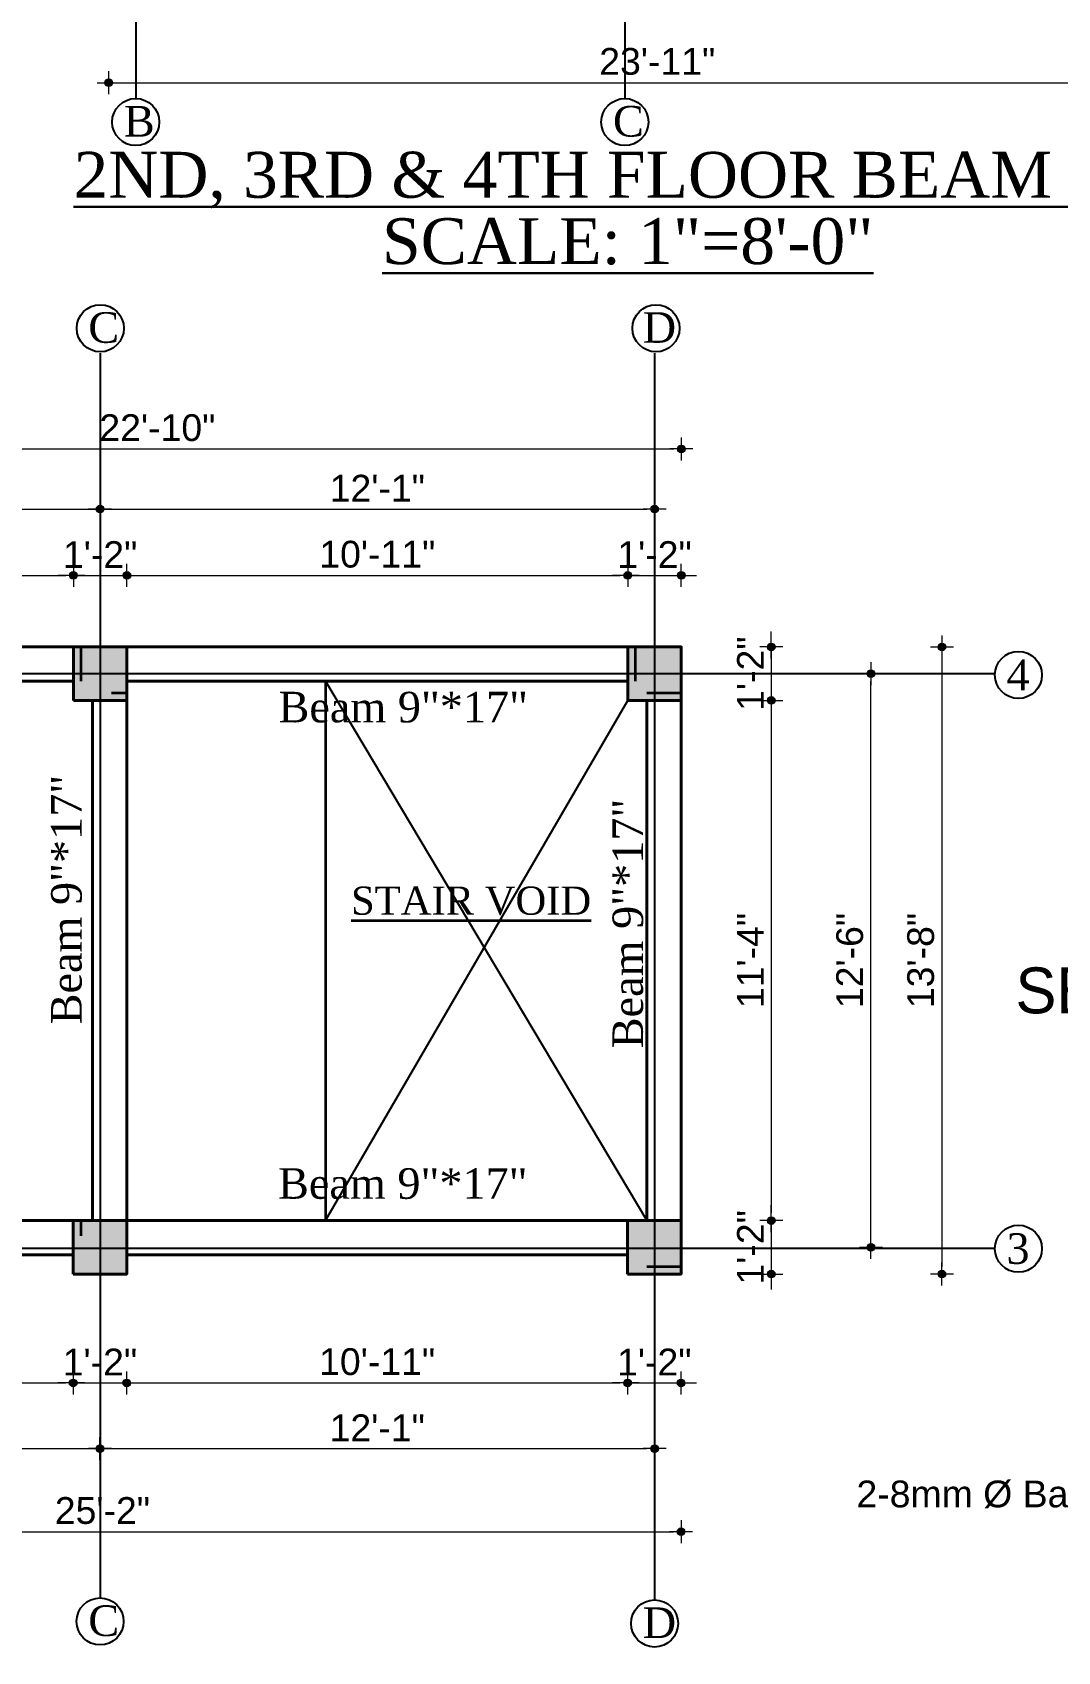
# Model space of a CAD drawing. Header units: inches. Extents: x -12073856 to 12321241, y -1226296 to 1319224.
# Drawn here: x 121746.8 to 122014.8, y 45013.8 to 45437.2 of the extents above; entities that cross this region are included whole.
import ezdxf
from ezdxf.enums import TextEntityAlignment as Align

# ---------------------------------------------------------------- set-up
doc = ezdxf.new("R2010")
doc.units = ezdxf.units.IN
doc.header["$MEASUREMENT"] = 0
doc.header["$PDMODE"] = 35
doc.linetypes.add('CONTINU', pattern=[0])
for name, color, linetype, lineweight in [('1', 7, 'Continuous', 13), ('Break Line', 125, 'CONTINU', 15), ('Column', 181, 'Continuous', 40), ('dimensions', 7, 'Continuous', 15), ('Hatch', 9, 'Continuous', 9), ('OUTLINE', 1, 'Continuous', 25), ('Rebars', 1, 'Continuous', 13), ('TEXT', 255, 'Continuous', 35), ('texts', 152, 'Continuous', 35), ('Toilet', 7, 'Continuous', 25), ('WALL', 1, 'Continuous', 30), ('WALL SEC', 2, 'Continuous', 35), ('Walls', 11, 'Continuous', 35)]:
    doc.layers.add(name, color=color, linetype=linetype, lineweight=lineweight)
doc.styles.add('Arial', font='arial.ttf', dxfattribs={"width": 0.8, "height": 12})
doc.styles.add('Capt 1', font='arial.ttf', dxfattribs={"height": 12})
doc.styles.add('Labels', font='arial.ttf', dxfattribs={"height": 8})
doc.styles.add('ordinary', font='times.ttf')
doc.styles.add('ramon', font='arial.ttf')
doc.styles.add('Text', font='GOTHIC.TTF', dxfattribs={"height": 6})
doc.dimstyles.new('1-1n', dxfattribs={"dimtxt": 7, "dimasz": 1.75, "dimexe": 0, "dimexo": 0, "dimgap": 3, "dimtad": 1, "dimdec": 0, "dimlfac": 0.125, "dimzin": 11, "dimdsep": 46, "dimlunit": 4, "dimtxsty": 'Arial', "dimblk": 'MY DOT', "dimcen": 5, "dimse1": 1, "dimse2": 1, "dimclrd": 256, "dimclre": 256, "dimclrt": 3, "dimadec": 0, "dimazin": 0, "dimtfac": 0.75, "dimtdec": 0, "dimtix": 1, "dimtmove": 0, "dimatfit": 3, "dimldrblk": 'Arrow2', "dimfxl": 0, "dimfrac": 1, "dimtolj": 1, "dimtzin": 0, "dimlwd": -1, "dimlwe": 9, "dimarcsym": 0})
doc.dimstyles.new('S8', dxfattribs={"dimtxt": 7, "dimasz": 2, "dimexe": 6, "dimexo": 18, "dimgap": 1.9375, "dimtad": 1, "dimdec": 1, "dimzin": 3, "dimdsep": 46, "dimlunit": 4, "dimtxsty": 'ramon', "dimblk": 'dot 2', "dimcen": 0.09375, "dimse1": 1, "dimse2": 1, "dimclrd": 1, "dimclre": 1, "dimclrt": 256, "dimadec": 0, "dimazin": 0, "dimtfac": 0.75, "dimtdec": 1, "dimtix": 1, "dimtmove": 1, "dimatfit": 3, "dimldrblk": 'DOT', "dimfxl": 1, "dimtolj": 1, "dimtzin": 0, "dimlwd": 9, "dimlwe": 9, "dimarcsym": 0})

# ---------------------------------------------------------------- blocks, each defined once
blk = doc.blocks.new('JGKJFKFNF')
at = {"layer": 'TEXT', "style": 'Text'}
blk.add_text(' SECTION OF SF1AT Y-Y', height=12, dxfattribs=at).set_placement((137019.28, -31724.9))
blk = doc.blocks.new('MY DOT')
at = {"layer": 'dimensions'}
blk.add_hatch(color=256, dxfattribs=at).paths.add_polyline_path([(-1.32, 0, 1), (1.32, 0, 1)])
for p, q in [((0, 0), (0, 4)), ((-4, 0), (4, 0)), ((0, 0), (0, -4))]:
    blk.add_line(p, q, dxfattribs=at)
blk.add_circle((0, 0), 1.32, dxfattribs=at)
blk = doc.blocks.new('*D777')
at = {"layer": 'Defpoints', "color": 0, "ltscale": 48, "transparency": 16777216}
for p in [(-201411.07, 8162.93), (-201389.5, 8162.93), (-201389.5, 8146.96)]:
    blk.add_point(p, dxfattribs=at)
at = {"layer": 'dimensions', "ltscale": 48, "transparency": 16777216}
blk.add_line((-201409.32, 8146.96), (-201391.25, 8146.96), dxfattribs=at)
at = {"layer": 'dimensions', "ltscale": 48, "transparency": 16777216, "xscale": 1.75, "yscale": 1.75, "zscale": 1.75, "rotation": 180}
blk.add_blockref('MY DOT', (-201411.07, 8146.96), dxfattribs=at)
at = {"layer": 'dimensions', "ltscale": 48, "transparency": 16777216, "xscale": 1.75, "yscale": 1.75, "zscale": 1.75}
blk.add_blockref('MY DOT', (-201389.5, 8146.96), dxfattribs=at)
at = {"layer": 'dimensions', "color": 3, "ltscale": 48, "transparency": 16777216, "insert": (-201400.28, 8153.53), "char_height": 7, "attachment_point": 5, "style": 'Arial'}
blk.add_mtext('\\A1;3"', dxfattribs=at)
blk = doc.blocks.new('Arrow2')
for p, q in [((-4.1, 0.75), (-3.08, 0)), ((0, 0), (-4.1, 0.75)), ((-3.08, 0), (-4.1, -0.75)), ((-4.1, -0.75), (0, 0))]:
    blk.add_line(p, q)
blk.add_solid([(-4.1, 0.75), (0, 0), (-3.08, 0), (-4.1, -0.75)])
blk = doc.blocks.new('*D778')
at = {"layer": 'Defpoints', "color": 0, "ltscale": 48, "transparency": 16777216}
for p in [(-201400.45, 8176.08), (-201419.87, 8162.93), (-201411.07, 8162.93)]:
    blk.add_point(p, dxfattribs=at)
at = {"layer": 'dimensions', "ltscale": 48, "transparency": 16777216}
for p, q in [((-201419.87, 8177.83), (-201419.87, 8179.58)), ((-201419.87, 8176.08), (-201419.87, 8162.93)), ((-201419.87, 8161.18), (-201419.87, 8159.43))]:
    blk.add_line(p, q, dxfattribs=at)
at = {"layer": 'dimensions', "ltscale": 48, "transparency": 16777216, "xscale": 1.75, "yscale": 1.75, "zscale": 1.75}
for p, rotation in [((-201419.87, 8176.08), 270), ((-201419.87, 8162.93), 90)]:
    blk.add_blockref('MY DOT', p, dxfattribs=dict(at, rotation=rotation))
at = {"layer": 'dimensions', "color": 3, "ltscale": 48, "transparency": 16777216, "insert": (-201426.44, 8169.51), "char_height": 7, "attachment_point": 5, "rotation": 90, "style": 'Arial'}
blk.add_mtext('\\A1;1.5"', dxfattribs=at)
blk = doc.blocks.new('*D779')
at = {"layer": 'Defpoints', "color": 0, "ltscale": 48, "transparency": 16777216}
for p in [(-201419.87, 8191.88), (-201401.04, 8191.88), (-201414.64, 8176.08)]:
    blk.add_point(p, dxfattribs=at)
at = {"layer": 'dimensions', "ltscale": 48, "transparency": 16777216}
blk.add_line((-201419.87, 8177.83), (-201419.87, 8190.13), dxfattribs=at)
at = {"layer": 'dimensions', "ltscale": 48, "transparency": 16777216, "xscale": 1.75, "yscale": 1.75, "zscale": 1.75}
for p, rotation in [((-201419.87, 8191.88), 90), ((-201419.87, 8176.08), 270)]:
    blk.add_blockref('MY DOT', p, dxfattribs=dict(at, rotation=rotation))
at = {"layer": 'dimensions', "color": 3, "ltscale": 48, "transparency": 16777216, "insert": (-201426.38, 8183.98), "char_height": 7, "attachment_point": 5, "rotation": 90, "style": 'Arial'}
blk.add_mtext('\\A1;2"', dxfattribs=at)
blk = doc.blocks.new('dot1')
at = {"layer": 'Hatch'}
h = blk.add_hatch(color=256, dxfattribs=at)
edge = h.paths.add_edge_path()
edge.add_arc((0, 0), 1, 0, 360)
for p, q in [((3, 0), (-3, 0)), ((0, 3), (0, -3))]:
    blk.add_line(p, q, dxfattribs=at)
blk.add_circle((0, 0), 1, dxfattribs=at)
blk = doc.blocks.new('dot 2')
at = {"layer": 'Hatch', "xscale": 0.5, "yscale": 0.5, "zscale": 0.5}
blk.add_blockref('dot1', (0, 0), dxfattribs=at)
blk = doc.blocks.new('*D1164')
at = {"layer": 'Defpoints', "color": 0, "transparency": 16777216}
for p in [(121766.71, 45485.53), (122053.54, 45485.53), (122053.54, 45424.07)]:
    blk.add_point(p, dxfattribs=at)
at = {"layer": 'Toilet', "color": 1, "lineweight": 9, "transparency": 16777216}
blk.add_line((121768.71, 45424.07), (122051.54, 45424.07), dxfattribs=at)
at = {"layer": 'Toilet', "color": 1, "lineweight": 9, "transparency": 16777216, "xscale": 2, "yscale": 2, "zscale": 2, "rotation": 180}
blk.add_blockref('dot 2', (121766.71, 45424.07), dxfattribs=at)
at = {"layer": 'Toilet', "color": 1, "lineweight": 9, "transparency": 16777216, "xscale": 2, "yscale": 2, "zscale": 2}
blk.add_blockref('dot 2', (122053.54, 45424.07), dxfattribs=at)
at = {"layer": 'Toilet', "transparency": 16777216, "insert": (121910.13, 45429.59), "char_height": 7, "attachment_point": 5, "style": 'ramon'}
blk.add_mtext('\\A1;23\'-11"', dxfattribs=at)
blk = doc.blocks.new('_Dot')
at = {"color": 0, "lineweight": -2}
blk.add_line((-0.5, 0), (-1, 0), dxfattribs=at)
at = {"color": 0, "const_width": 0.5}
blk.add_lwpolyline([(-0.25, 0, 1), (0.25, 0, 1)], format="xyb", close=True, dxfattribs=at)
blk = doc.blocks.new('colm')
at = {"layer": 'Hatch'}
h = blk.add_hatch(color=256, dxfattribs=at)
h.dxf.hatch_style = 1
h.paths.add_polyline_path([(66705.71, 8319.73), (66705.71, 8307.73), (66717.71, 8307.73), (66717.71, 8319.73)])
at = {"layer": 'Column'}
blk.add_lwpolyline([(66705.71, 8307.73), (66717.71, 8307.73), (66717.71, 8319.73), (66705.71, 8319.73)], close=True, dxfattribs=at)
blk = doc.blocks.new('*D1178')
at = {"layer": 'Defpoints', "color": 0, "transparency": 16777216}
for p in [(121757.47, 45295.22), (121656.47, 45276.55), (121757.47, 45276.55)]:
    blk.add_point(p, dxfattribs=at)
at = {"layer": 'Toilet', "color": 1, "lineweight": 9, "transparency": 16777216}
blk.add_line((121658.47, 45295.22), (121755.47, 45295.22), dxfattribs=at)
at = {"layer": 'Toilet', "color": 1, "lineweight": 9, "transparency": 16777216, "xscale": 2, "yscale": 2, "zscale": 2, "rotation": 180}
blk.add_blockref('dot 2', (121656.47, 45295.22), dxfattribs=at)
at = {"layer": 'Toilet', "color": 1, "lineweight": 9, "transparency": 16777216, "xscale": 2, "yscale": 2, "zscale": 2}
blk.add_blockref('dot 2', (121757.47, 45295.22), dxfattribs=at)
at = {"layer": 'Toilet', "transparency": 16777216, "insert": (121706.97, 45300.74), "char_height": 7, "attachment_point": 5, "style": 'ramon'}
blk.add_mtext('\\A1;8\'-5"', dxfattribs=at)
blk = doc.blocks.new('*D1179')
at = {"layer": 'Defpoints', "color": 0, "transparency": 16777216}
for p in [(121771.47, 45295.22), (121757.47, 45276.55), (121771.47, 45276.55)]:
    blk.add_point(p, dxfattribs=at)
at = {"layer": 'Toilet', "color": 1, "lineweight": 9, "transparency": 16777216}
for p, q in [((121755.47, 45295.22), (121753.47, 45295.22)), ((121757.47, 45295.22), (121771.47, 45295.22)), ((121773.47, 45295.22), (121775.47, 45295.22))]:
    blk.add_line(p, q, dxfattribs=at)
at = {"layer": 'Toilet', "color": 1, "lineweight": 9, "transparency": 16777216, "xscale": 2, "yscale": 2, "zscale": 2}
blk.add_blockref('dot 2', (121757.47, 45295.22), dxfattribs=at)
at = {"layer": 'Toilet', "color": 1, "lineweight": 9, "transparency": 16777216, "xscale": 2, "yscale": 2, "zscale": 2, "rotation": 180}
blk.add_blockref('dot 2', (121771.47, 45295.22), dxfattribs=at)
at = {"layer": 'Toilet', "transparency": 16777216, "insert": (121764.47, 45300.68), "char_height": 7, "attachment_point": 5, "style": 'ramon'}
blk.add_mtext('\\A1;1\'-2"', dxfattribs=at)
blk = doc.blocks.new('*D1180')
at = {"layer": 'Defpoints', "color": 0, "transparency": 16777216}
for p in [(121902.42, 45295.22), (121771.47, 45276.55), (121902.42, 45276.55)]:
    blk.add_point(p, dxfattribs=at)
at = {"layer": 'Toilet', "color": 1, "lineweight": 9, "transparency": 16777216}
blk.add_line((121773.47, 45295.22), (121900.42, 45295.22), dxfattribs=at)
at = {"layer": 'Toilet', "color": 1, "lineweight": 9, "transparency": 16777216, "xscale": 2, "yscale": 2, "zscale": 2, "rotation": 180}
blk.add_blockref('dot 2', (121771.47, 45295.22), dxfattribs=at)
at = {"layer": 'Toilet', "color": 1, "lineweight": 9, "transparency": 16777216, "xscale": 2, "yscale": 2, "zscale": 2}
blk.add_blockref('dot 2', (121902.42, 45295.22), dxfattribs=at)
at = {"layer": 'Toilet', "transparency": 16777216, "insert": (121836.94, 45300.74), "char_height": 7, "attachment_point": 5, "style": 'ramon'}
blk.add_mtext('\\A1;10\'-11"', dxfattribs=at)
blk = doc.blocks.new('*D1181')
at = {"layer": 'Defpoints', "color": 0, "transparency": 16777216}
for p in [(121916.42, 45295.22), (121902.42, 45276.55), (121916.42, 45276.55)]:
    blk.add_point(p, dxfattribs=at)
at = {"layer": 'Toilet', "color": 1, "lineweight": 9, "transparency": 16777216}
for p, q in [((121900.42, 45295.22), (121898.42, 45295.22)), ((121902.42, 45295.22), (121916.42, 45295.22)), ((121918.42, 45295.22), (121920.42, 45295.22))]:
    blk.add_line(p, q, dxfattribs=at)
at = {"layer": 'Toilet', "color": 1, "lineweight": 9, "transparency": 16777216, "xscale": 2, "yscale": 2, "zscale": 2}
blk.add_blockref('dot 2', (121902.42, 45295.22), dxfattribs=at)
at = {"layer": 'Toilet', "color": 1, "lineweight": 9, "transparency": 16777216, "xscale": 2, "yscale": 2, "zscale": 2, "rotation": 180}
blk.add_blockref('dot 2', (121916.42, 45295.22), dxfattribs=at)
at = {"layer": 'Toilet', "transparency": 16777216, "insert": (121909.42, 45300.68), "char_height": 7, "attachment_point": 5, "style": 'ramon'}
blk.add_mtext('\\A1;1\'-2"', dxfattribs=at)
blk = doc.blocks.new('*D1182')
at = {"layer": 'Defpoints', "color": 0, "transparency": 16777216}
for p in [(121764.47, 45312.59), (121649.47, 45276.55), (121764.47, 45276.55)]:
    blk.add_point(p, dxfattribs=at)
at = {"layer": 'Toilet', "color": 1, "lineweight": 9, "transparency": 16777216}
blk.add_line((121651.47, 45312.59), (121762.47, 45312.59), dxfattribs=at)
at = {"layer": 'Toilet', "color": 1, "lineweight": 9, "transparency": 16777216, "xscale": 2, "yscale": 2, "zscale": 2, "rotation": 180}
blk.add_blockref('dot 2', (121649.47, 45312.59), dxfattribs=at)
at = {"layer": 'Toilet', "color": 1, "lineweight": 9, "transparency": 16777216, "xscale": 2, "yscale": 2, "zscale": 2}
blk.add_blockref('dot 2', (121764.47, 45312.59), dxfattribs=at)
at = {"layer": 'Toilet', "transparency": 16777216, "insert": (121706.97, 45318.1), "char_height": 7, "attachment_point": 5, "style": 'ramon'}
blk.add_mtext('\\A1;9\'-7"', dxfattribs=at)
blk = doc.blocks.new('*D1183')
at = {"layer": 'Defpoints', "color": 0, "transparency": 16777216}
for p in [(121909.42, 45312.59), (121764.47, 45276.55), (121909.42, 45276.55)]:
    blk.add_point(p, dxfattribs=at)
at = {"layer": 'Toilet', "color": 1, "lineweight": 9, "transparency": 16777216}
blk.add_line((121766.47, 45312.59), (121907.42, 45312.59), dxfattribs=at)
at = {"layer": 'Toilet', "color": 1, "lineweight": 9, "transparency": 16777216, "xscale": 2, "yscale": 2, "zscale": 2, "rotation": 180}
blk.add_blockref('dot 2', (121764.47, 45312.59), dxfattribs=at)
at = {"layer": 'Toilet', "color": 1, "lineweight": 9, "transparency": 16777216, "xscale": 2, "yscale": 2, "zscale": 2}
blk.add_blockref('dot 2', (121909.42, 45312.59), dxfattribs=at)
at = {"layer": 'Toilet', "transparency": 16777216, "insert": (121836.94, 45318.04), "char_height": 7, "attachment_point": 5, "style": 'ramon'}
blk.add_mtext('\\A1;12\'-1"', dxfattribs=at)
blk = doc.blocks.new('*D1184')
at = {"layer": 'Defpoints', "color": 0, "transparency": 16777216}
for p in [(121916.42, 45328.31), (121642.47, 45276.55), (121916.42, 45276.55)]:
    blk.add_point(p, dxfattribs=at)
at = {"layer": 'Toilet', "color": 1, "lineweight": 9, "transparency": 16777216}
blk.add_line((121644.47, 45328.31), (121914.42, 45328.31), dxfattribs=at)
at = {"layer": 'Toilet', "color": 1, "lineweight": 9, "transparency": 16777216, "xscale": 2, "yscale": 2, "zscale": 2, "rotation": 180}
blk.add_blockref('dot 2', (121642.47, 45328.31), dxfattribs=at)
at = {"layer": 'Toilet', "color": 1, "lineweight": 9, "transparency": 16777216, "xscale": 2, "yscale": 2, "zscale": 2}
blk.add_blockref('dot 2', (121916.42, 45328.31), dxfattribs=at)
at = {"layer": 'Toilet', "transparency": 16777216, "insert": (121779.44, 45333.82), "char_height": 7, "attachment_point": 5, "style": 'ramon'}
blk.add_mtext('\\A1;22\'-10"', dxfattribs=at)
blk = doc.blocks.new('*D1185')
at = {"layer": 'Defpoints', "color": 0, "transparency": 16777216}
for p in [(121916.42, 45276.55), (121916.42, 45262.55), (121939.94, 45262.55)]:
    blk.add_point(p, dxfattribs=at)
at = {"layer": 'Toilet', "color": 1, "lineweight": 9, "transparency": 16777216}
for p, q in [((121939.94, 45278.55), (121939.94, 45280.55)), ((121939.94, 45276.55), (121939.94, 45262.55)), ((121939.94, 45260.55), (121939.94, 45258.55))]:
    blk.add_line(p, q, dxfattribs=at)
at = {"layer": 'Toilet', "color": 1, "lineweight": 9, "transparency": 16777216, "xscale": 2, "yscale": 2, "zscale": 2}
for p, rotation in [((121939.94, 45276.55), 270), ((121939.94, 45262.55), 90)]:
    blk.add_blockref('dot 2', p, dxfattribs=dict(at, rotation=rotation))
at = {"layer": 'Toilet', "transparency": 16777216, "insert": (121934.49, 45269.55), "char_height": 7, "attachment_point": 5, "rotation": 90, "style": 'ramon'}
blk.add_mtext('\\A1;1\'-2"', dxfattribs=at)
blk = doc.blocks.new('*D1468')
at = {"layer": 'Defpoints', "color": 0, "transparency": 16777216}
for p in [(121916.42, 45262.55), (121916.42, 45126.55), (121939.94, 45126.55)]:
    blk.add_point(p, dxfattribs=at)
at = {"layer": 'Toilet', "color": 1, "lineweight": 9, "transparency": 16777216}
blk.add_line((121939.94, 45260.55), (121939.94, 45128.55), dxfattribs=at)
at = {"layer": 'Toilet', "color": 1, "lineweight": 9, "transparency": 16777216, "xscale": 2, "yscale": 2, "zscale": 2}
for p, rotation in [((121939.94, 45262.55), 90), ((121939.94, 45126.55), 270)]:
    blk.add_blockref('dot 2', p, dxfattribs=dict(at, rotation=rotation))
at = {"layer": 'Toilet', "transparency": 16777216, "insert": (121934.49, 45194.55), "char_height": 7, "attachment_point": 5, "rotation": 90, "style": 'ramon'}
blk.add_mtext('\\A1;11\'-4"', dxfattribs=at)
blk = doc.blocks.new('*D1469')
at = {"layer": 'Defpoints', "color": 0, "transparency": 16777216}
for p in [(121916.42, 45126.55), (121916.36, 45112.55), (121939.94, 45112.55)]:
    blk.add_point(p, dxfattribs=at)
at = {"layer": 'Toilet', "color": 1, "lineweight": 9, "transparency": 16777216}
for p, q in [((121939.94, 45128.55), (121939.94, 45130.55)), ((121939.94, 45126.55), (121939.94, 45112.55)), ((121939.94, 45110.55), (121939.94, 45108.55))]:
    blk.add_line(p, q, dxfattribs=at)
at = {"layer": 'Toilet', "color": 1, "lineweight": 9, "transparency": 16777216, "xscale": 2, "yscale": 2, "zscale": 2}
for p, rotation in [((121939.94, 45126.55), 270), ((121939.94, 45112.55), 90)]:
    blk.add_blockref('dot 2', p, dxfattribs=dict(at, rotation=rotation))
at = {"layer": 'Toilet', "transparency": 16777216, "insert": (121934.49, 45119.55), "char_height": 7, "attachment_point": 5, "rotation": 90, "style": 'ramon'}
blk.add_mtext('\\A1;1\'-2"', dxfattribs=at)
blk = doc.blocks.new('*D1186')
at = {"layer": 'Defpoints', "color": 0, "transparency": 16777216}
for p in [(121916.42, 45269.55), (121965.99, 45269.55), (121916.36, 45119.55)]:
    blk.add_point(p, dxfattribs=at)
at = {"layer": 'Toilet', "color": 1, "lineweight": 9, "transparency": 16777216}
blk.add_line((121965.99, 45121.55), (121965.99, 45267.55), dxfattribs=at)
at = {"layer": 'Toilet', "color": 1, "lineweight": 9, "transparency": 16777216, "xscale": 2, "yscale": 2, "zscale": 2}
for p, rotation in [((121965.99, 45269.55), 90), ((121965.99, 45119.55), 270)]:
    blk.add_blockref('dot 2', p, dxfattribs=dict(at, rotation=rotation))
at = {"layer": 'Toilet', "transparency": 16777216, "insert": (121960.47, 45194.55), "char_height": 7, "attachment_point": 5, "rotation": 90, "style": 'ramon'}
blk.add_mtext('\\A1;12\'-6"', dxfattribs=at)
blk = doc.blocks.new('*D1187')
at = {"layer": 'Defpoints', "color": 0, "transparency": 16777216}
for p in [(121916.42, 45276.55), (121916.42, 45112.55), (121984.55, 45112.55)]:
    blk.add_point(p, dxfattribs=at)
at = {"layer": 'Toilet', "color": 1, "lineweight": 9, "transparency": 16777216}
blk.add_line((121984.55, 45274.55), (121984.55, 45114.55), dxfattribs=at)
at = {"layer": 'Toilet', "color": 1, "lineweight": 9, "transparency": 16777216, "xscale": 2, "yscale": 2, "zscale": 2}
for p, rotation in [((121984.55, 45276.55), 90), ((121984.55, 45112.55), 270)]:
    blk.add_blockref('dot 2', p, dxfattribs=dict(at, rotation=rotation))
at = {"layer": 'Toilet', "transparency": 16777216, "insert": (121979.03, 45194.55), "char_height": 7, "attachment_point": 5, "rotation": 90, "style": 'ramon'}
blk.add_mtext('\\A1;13\'-8"', dxfattribs=at)
blk = doc.blocks.new('*D1472')
at = {"layer": 'Defpoints', "color": 0, "transparency": 16777216}
for p in [(121627.78, 45112.55), (121757.42, 45112.55), (121757.42, 45084.11)]:
    blk.add_point(p, dxfattribs=at)
at = {"layer": 'Toilet', "color": 1, "lineweight": 9, "transparency": 16777216}
blk.add_line((121629.78, 45084.11), (121755.42, 45084.11), dxfattribs=at)
at = {"layer": 'Toilet', "color": 1, "lineweight": 9, "transparency": 16777216, "xscale": 2, "yscale": 2, "zscale": 2, "rotation": 180}
blk.add_blockref('dot 2', (121627.78, 45084.11), dxfattribs=at)
at = {"layer": 'Toilet', "color": 1, "lineweight": 9, "transparency": 16777216, "xscale": 2, "yscale": 2, "zscale": 2}
blk.add_blockref('dot 2', (121757.42, 45084.11), dxfattribs=at)
at = {"layer": 'Toilet', "transparency": 16777216, "insert": (121692.6, 45089.62), "char_height": 7, "attachment_point": 5, "style": 'ramon'}
blk.add_mtext('\\A1;25\'-2"', dxfattribs=at)
blk = doc.blocks.new('*D1473')
at = {"layer": 'Defpoints', "color": 0, "transparency": 16777216}
for p in [(121757.42, 45112.55), (121771.42, 45112.55), (121771.42, 45084.11)]:
    blk.add_point(p, dxfattribs=at)
at = {"layer": 'Toilet', "color": 1, "lineweight": 9, "transparency": 16777216}
for p, q in [((121755.42, 45084.11), (121753.42, 45084.11)), ((121757.42, 45084.11), (121771.42, 45084.11)), ((121773.42, 45084.11), (121775.42, 45084.11))]:
    blk.add_line(p, q, dxfattribs=at)
at = {"layer": 'Toilet', "color": 1, "lineweight": 9, "transparency": 16777216, "xscale": 2, "yscale": 2, "zscale": 2}
blk.add_blockref('dot 2', (121757.42, 45084.11), dxfattribs=at)
at = {"layer": 'Toilet', "color": 1, "lineweight": 9, "transparency": 16777216, "xscale": 2, "yscale": 2, "zscale": 2, "rotation": 180}
blk.add_blockref('dot 2', (121771.42, 45084.11), dxfattribs=at)
at = {"layer": 'Toilet', "transparency": 16777216, "insert": (121764.42, 45089.56), "char_height": 7, "attachment_point": 5, "style": 'ramon'}
blk.add_mtext('\\A1;1\'-2"', dxfattribs=at)
blk = doc.blocks.new('*D1474')
at = {"layer": 'Defpoints', "color": 0, "transparency": 16777216}
for p in [(121771.42, 45112.55), (121902.36, 45112.55), (121902.36, 45084.11)]:
    blk.add_point(p, dxfattribs=at)
at = {"layer": 'Toilet', "color": 1, "lineweight": 9, "transparency": 16777216}
blk.add_line((121773.42, 45084.11), (121900.36, 45084.11), dxfattribs=at)
at = {"layer": 'Toilet', "color": 1, "lineweight": 9, "transparency": 16777216, "xscale": 2, "yscale": 2, "zscale": 2, "rotation": 180}
blk.add_blockref('dot 2', (121771.42, 45084.11), dxfattribs=at)
at = {"layer": 'Toilet', "color": 1, "lineweight": 9, "transparency": 16777216, "xscale": 2, "yscale": 2, "zscale": 2}
blk.add_blockref('dot 2', (121902.36, 45084.11), dxfattribs=at)
at = {"layer": 'Toilet', "transparency": 16777216, "insert": (121836.89, 45089.62), "char_height": 7, "attachment_point": 5, "style": 'ramon'}
blk.add_mtext('\\A1;10\'-11"', dxfattribs=at)
blk = doc.blocks.new('*D1475')
at = {"layer": 'Defpoints', "color": 0, "transparency": 16777216}
for p in [(121902.36, 45112.55), (121916.36, 45112.55), (121916.36, 45084.11)]:
    blk.add_point(p, dxfattribs=at)
at = {"layer": 'Toilet', "color": 1, "lineweight": 9, "transparency": 16777216}
for p, q in [((121900.36, 45084.11), (121898.36, 45084.11)), ((121902.36, 45084.11), (121916.36, 45084.11)), ((121918.36, 45084.11), (121920.36, 45084.11))]:
    blk.add_line(p, q, dxfattribs=at)
at = {"layer": 'Toilet', "color": 1, "lineweight": 9, "transparency": 16777216, "xscale": 2, "yscale": 2, "zscale": 2}
blk.add_blockref('dot 2', (121902.36, 45084.11), dxfattribs=at)
at = {"layer": 'Toilet', "color": 1, "lineweight": 9, "transparency": 16777216, "xscale": 2, "yscale": 2, "zscale": 2, "rotation": 180}
blk.add_blockref('dot 2', (121916.36, 45084.11), dxfattribs=at)
at = {"layer": 'Toilet', "transparency": 16777216, "insert": (121909.36, 45089.56), "char_height": 7, "attachment_point": 5, "style": 'ramon'}
blk.add_mtext('\\A1;1\'-2"', dxfattribs=at)
blk = doc.blocks.new('*D1476')
at = {"layer": 'Defpoints', "color": 0, "transparency": 16777216}
for p in [(121620.78, 45112.55), (121764.42, 45112.55), (121764.42, 45066.91)]:
    blk.add_point(p, dxfattribs=at)
at = {"layer": 'Toilet', "color": 1, "lineweight": 9, "transparency": 16777216}
blk.add_line((121622.78, 45066.91), (121762.42, 45066.91), dxfattribs=at)
at = {"layer": 'Toilet', "color": 1, "lineweight": 9, "transparency": 16777216, "xscale": 2, "yscale": 2, "zscale": 2, "rotation": 180}
blk.add_blockref('dot 2', (121620.78, 45066.91), dxfattribs=at)
at = {"layer": 'Toilet', "color": 1, "lineweight": 9, "transparency": 16777216, "xscale": 2, "yscale": 2, "zscale": 2}
blk.add_blockref('dot 2', (121764.42, 45066.91), dxfattribs=at)
at = {"layer": 'Toilet', "transparency": 16777216, "insert": (121692.6, 45072.42), "char_height": 7, "attachment_point": 5, "style": 'ramon'}
blk.add_mtext('\\A1;12\'-0"', dxfattribs=at)
blk = doc.blocks.new('*D1477')
at = {"layer": 'Defpoints', "color": 0, "transparency": 16777216}
for p in [(121764.42, 45112.55), (121909.42, 45112.55), (121909.42, 45066.91)]:
    blk.add_point(p, dxfattribs=at)
at = {"layer": 'Toilet', "color": 1, "lineweight": 9, "transparency": 16777216}
blk.add_line((121766.42, 45066.91), (121907.42, 45066.91), dxfattribs=at)
at = {"layer": 'Toilet', "color": 1, "lineweight": 9, "transparency": 16777216, "xscale": 2, "yscale": 2, "zscale": 2, "rotation": 180}
blk.add_blockref('dot 2', (121764.42, 45066.91), dxfattribs=at)
at = {"layer": 'Toilet', "color": 1, "lineweight": 9, "transparency": 16777216, "xscale": 2, "yscale": 2, "zscale": 2}
blk.add_blockref('dot 2', (121909.42, 45066.91), dxfattribs=at)
at = {"layer": 'Toilet', "transparency": 16777216, "insert": (121836.92, 45072.36), "char_height": 7, "attachment_point": 5, "style": 'ramon'}
blk.add_mtext('\\A1;12\'-1"', dxfattribs=at)
blk = doc.blocks.new('*D1478')
at = {"layer": 'Defpoints', "color": 0, "transparency": 16777216}
for p in [(121613.78, 45112.55), (121916.36, 45112.55), (121916.36, 45045.18)]:
    blk.add_point(p, dxfattribs=at)
at = {"layer": 'Toilet', "color": 1, "lineweight": 9, "transparency": 16777216}
blk.add_line((121615.78, 45045.18), (121914.36, 45045.18), dxfattribs=at)
at = {"layer": 'Toilet', "color": 1, "lineweight": 9, "transparency": 16777216, "xscale": 2, "yscale": 2, "zscale": 2, "rotation": 180}
blk.add_blockref('dot 2', (121613.78, 45045.18), dxfattribs=at)
at = {"layer": 'Toilet', "color": 1, "lineweight": 9, "transparency": 16777216, "xscale": 2, "yscale": 2, "zscale": 2}
blk.add_blockref('dot 2', (121916.36, 45045.18), dxfattribs=at)
at = {"layer": 'Toilet', "transparency": 16777216, "insert": (121765.07, 45050.69), "char_height": 7, "attachment_point": 5, "style": 'ramon'}
blk.add_mtext('\\A1;25\'-2"', dxfattribs=at)
blk = doc.blocks.new('rsdf')
at = {"layer": 'Hatch'}
h = blk.add_hatch(dxfattribs=at)
h.set_pattern_fill('AR-CONC', color=256, scale=1.111111, angle=90, style=0)
h.set_pattern_definition([(140, (-193903.1045, 10075.036), (0.697246, 7.9695576), [0.8333333, -9.1666667]), (85, (-193903.1045, 10075.036), (-8.3576904, -1.5416815), [0.6666667, -7.3333333]), (190.4514, (-193903.0464, 10075.7), (-7.6604394, 6.427882), [0.7082243, -7.790468]), (136.1842, (-193905.327, 10075.036), (1.8391, 11.858234), [1.25, -13.75]), (186.6356, (-193905.174, 10076.024), (-10.823532, 10.385141), [1.062337, -11.6857]), (81.1842, (-193905.327, 10075.036), (-10.82354, 10.385133), [1, -11]), (111, (-193904.771, 10076.147), (4.4735432, 6.6323006), [0.8333333, -9.1666667]), (56, (-193904.771, 10076.147), (-8.057223, 2.703504), [0.6666667, -7.3333333]), (161.4514, (-193904.3984, 10076.7), (-3.583672, 9.335807), [0.7082243, -7.790468]), (127.5, (-193903.1045, 10075.036), (-3.6988206, 0.1351095), [0, -7.2444444, 0, -7.4444444, 0, -7.3611111]), (97.5, (-193903.1045, 10075.036), (-4.3823524, 2.9229949), [0, -4.2444444, 0, -7.0777778, 0, -2.8055556]), (57.5, (-193903.1045, 10072.5584), (0.2506097, 5.9313604), [0, -2.7777778, 0, -8.6666667, 0, -11.5]), (47.5, (-193903.1045, 10071.447), (-1.1122776, 6.4798463), [0, -3.611111, 0, -5.7555556, 0, -8.1666667])])
edge = h.paths.add_edge_path()
edge.add_line((-195886.29, 20087.67), (-195886.29, 20081.07))
edge.add_spline(control_points=[(-195886.29, 20081.07), (-195885.39, 20080.56), (-195885.17, 20079.16), (-195884.97, 20077.72)], knot_values=[0.346925, 0.346925, 0.346925, 0.346925, 6.817747, 6.817747, 6.817747, 6.817747], degree=3, periodic=0)
edge.add_line((-195884.97, 20077.72), (-195884.97, 20053.18))
edge.add_line((-195884.97, 20053.18), (-195884.97, 20028.65))
edge.add_spline(control_points=[(-195884.97, 20028.65), (-195884.96, 20028.72), (-195884.95, 20028.8), (-195884.94, 20028.88)], knot_values=[0, 0, 0, 0, 0.346925, 0.346925, 0.346925, 0.346925], degree=3, periodic=0)
edge.add_spline(control_points=[(-195884.97, 20028.65), (-195885.17, 20027.15), (-195885.62, 20024.41), (-195890.01, 20025.51), (-195891.06, 20028.05), (-195891.17, 20029.55), (-195891.16, 20030.08)], knot_values=[0.346925, 0.346925, 0.346925, 0.346925, 7.044199, 13.082919, 18.277846, 21.153851, 21.153851, 21.153851, 21.153851], degree=3, periodic=0)
edge.add_line((-195891.16, 20030.08), (-195899.09, 20039.27))
edge.add_line((-195899.09, 20039.27), (-195899.09, 20015.67))
edge.add_line((-195899.09, 20015.67), (-195877.53, 20015.67))
edge.add_line((-195877.53, 20015.67), (-195877.53, 20087.67))
edge.add_line((-195877.53, 20087.67), (-195886.29, 20087.67))
edge = h.paths.add_edge_path()
edge.add_line((-195899.09, 20087.67), (-195899.09, 20067.64))
edge.add_line((-195899.09, 20067.64), (-195891.12, 20077.23))
edge.add_spline(control_points=[(-195891.12, 20077.23), (-195891.1, 20077.45), (-195890.94, 20078.62), (-195890.01, 20080.86), (-195887.21, 20081.56), (-195886.32, 20081.09), (-195886.29, 20081.07)], knot_values=[6.817747, 6.817747, 6.817747, 6.817747, 7.9818, 13.176726, 19.215447, 19.441899, 19.441899, 19.441899, 19.441899], degree=3, periodic=0)
edge.add_line((-195886.29, 20081.07), (-195886.29, 20087.67))
edge.add_line((-195886.29, 20087.67), (-195899.09, 20087.67))
edge = h.paths.add_edge_path(flags=17)
edge.add_line((-195899.09, 20067.64), (-195899.09, 20039.27))
edge.add_line((-195899.09, 20039.27), (-195890.35, 20029.14))
edge.add_arc((-195888.47, 20028.82), 1.9, 90, 170.2456, ccw=False)
edge.add_arc((-195888.47, 20028.82), 1.9, -90, 90, ccw=False)
edge.add_arc((-195888.47, 20028.82), 1.9, 170.2456, 270, ccw=False)
edge.add_line((-195890.35, 20029.14), (-195891.16, 20030.08))
edge.add_spline(control_points=[(-195891.16, 20030.08), (-195891.17, 20029.55), (-195891.06, 20028.05), (-195890.01, 20025.51), (-195885.62, 20024.41), (-195885.17, 20027.15), (-195884.97, 20028.65)], knot_values=[0.346925, 0.346925, 0.346925, 0.346925, 3.22293, 8.417856, 14.456577, 21.153851, 21.153851, 21.153851, 21.153851], degree=3, periodic=0)
edge.add_line((-195884.97, 20028.65), (-195884.97, 20053.18))
edge.add_line((-195884.97, 20053.18), (-195884.97, 20077.72))
edge.add_spline(control_points=[(-195884.97, 20077.72), (-195885.17, 20079.16), (-195885.39, 20080.56), (-195886.29, 20081.07)], knot_values=[0.346925, 0.346925, 0.346925, 0.346925, 6.817747, 6.817747, 6.817747, 6.817747], degree=3, periodic=0)
edge.add_spline(control_points=[(-195886.29, 20081.07), (-195886.32, 20081.09), (-195887.21, 20081.56), (-195890.01, 20080.86), (-195890.94, 20078.62), (-195891.1, 20077.45), (-195891.12, 20077.23)], knot_values=[6.817747, 6.817747, 6.817747, 6.817747, 7.044199, 13.082919, 18.277846, 19.441899, 19.441899, 19.441899, 19.441899], degree=3, periodic=0)
edge.add_line((-195891.12, 20077.23), (-195890.2, 20078.35))
edge.add_arc((-195888.47, 20077.55), 1.9, 90, 155.053, ccw=False)
edge.add_arc((-195888.47, 20077.55), 1.9, -90, 90, ccw=False)
edge.add_arc((-195888.47, 20077.55), 1.9, 155.053, 270, ccw=False)
edge.add_line((-195890.2, 20078.35), (-195899.09, 20067.64))
at = {"layer": 'Rebars', "ltscale": 0.1}
h = blk.add_hatch(color=256, dxfattribs=at)
edge = h.paths.add_edge_path()
edge.add_arc((-195888.47, 20028.82), 1.9, 0, 360)
edge = h.paths.add_edge_path()
edge.add_arc((-195888.47, 20077.55), 1.9, 0, 360)
at = {"layer": 'OUTLINE', "lineweight": 18, "ltscale": 0.1}
for p, q in [((-195886.29, 20081.07), (-195886.29, 20093.63)), ((-195889.5, 20079.19), (-195911.12, 20053.18)), ((-195889.86, 20028.58), (-195911.12, 20053.18))]:
    blk.add_line(p, q, dxfattribs=at)
blk.add_lwpolyline([(-195877.53, 20015.67), (-195877.53, 20087.67), (-195899.09, 20087.67), (-195899.09, 20015.67)], close=True, dxfattribs=at)
at = {"layer": 'Rebars', "lineweight": 30}
for p in [(-195884.97, 20077.72), (-195884.97, 20028.65)]:
    blk.add_line(p, (-195884.97, 20053.18), dxfattribs=at)
for centre in [(-195888.47, 20077.55), (-195888.47, 20028.82)]:
    blk.add_circle(centre, 1.9, dxfattribs=at)
for points in [[(-195884.94, 20077.49), (-195886.38, 20081.12), (-195889.66, 20080.42), (-195891.03, 20077.88), (-195891.11, 20075.37), (-195890.76, 20073.18), (-195889.06, 20061.74)], [(-195884.94, 20028.88), (-195886.38, 20025.24), (-195889.66, 20025.95), (-195891.03, 20028.49), (-195891.11, 20030.99), (-195890.76, 20033.18), (-195889.06, 20044.62)]]:
    blk.add_spline(points, degree=3, dxfattribs=at)
at = {"layer": 'texts', "color": 254, "ltscale": 0.1, "char_height": 7, "width": 117.8578, "attachment_point": 5, "style": 'Labels'}
for s, insert in [('6mm %%C Hooks\\P @ 6" c/c', (-195884.99, 20107.1)), ('2-8mm %%C Bars', (-195946.09, 20054.79))]:
    blk.add_mtext(s, dxfattribs=dict(at, insert=insert))
at = {"layer": 'texts', "ltscale": 0.1, "insert": (-195879.69, 19970.75), "char_height": 12, "width": 390.0866, "attachment_point": 5, "style": 'Capt 1'}
blk.add_mtext('{\\LSection Details - J-J\\P\\fArial Narrow|b0|i1|c0|p34;\\H0.8333x;\\l(SCALE: 1"=2\'-0")}', dxfattribs=at)
at = {"layer": 'dimensions', "ltscale": 48}
for base, p1, p2, angle, text, picture, middle in [((-195907.89, 20044.62), (-195902.67, 20028.82), (-195889.06, 20044.62), 90, '2"', '*D779', (-195914.41, 20036.72)), ((-195907.89, 20015.67), (-195888.47, 20028.82), (-195899.09, 20015.67), 90, '1.5"', '*D778', (-195914.47, 20022.24)), ((-195877.53, 19999.69), (-195899.09, 20015.67), (-195877.53, 20015.67), 180, '3"', '*D777', (-195888.31, 20006.27))]:
    dim = blk.add_linear_dim(base=base, p1=p1, p2=p2, angle=angle, text=text, dimstyle='1-1n', dxfattribs=at)
    dim.commit()
    dim.dimension.update_dxf_attribs({"geometry": picture, "text_midpoint": middle, "insert": (5511.97, 11852.74)})

msp = doc.modelspace()

# ---------------------------------------------------------------- linework, layer by layer
for p, q in [((121773.77, 45875.48), (121773.77, 45419.93)), ((121901.65, 45875.48), (121901.65, 45419.93)), ((121764.47, 45353.36), (121764.47, 45027.89)), ((121909.42, 45353.36), (121909.42, 45027.35)), ((121823.42, 45267.55), (121907.42, 45126.55)), ((121823.42, 45126.55), (121902.42, 45262.55))]:
    msp.add_line(p, q)
at = {"layer": 'Break Line'}
msp.add_line((121767.47, 45126.55), (121771.47, 45126.55), dxfattribs=at)
at = {"layer": 'Column', "color": 1}
for p, q in [((121601.83, 45276.55), (121757.47, 45276.55)), ((121771.47, 45276.55), (121916.42, 45276.55)), ((121916.42, 45276.55), (121916.42, 45126.55)), ((121600.11, 45267.55), (121757.47, 45267.55)), ((121771.47, 45267.55), (121902.42, 45267.55)), ((121762.47, 45262.55), (121762.44, 45126.55)), ((121771.47, 45262.55), (121771.44, 45126.55)), ((121907.42, 45262.55), (121907.42, 45126.55)), ((121573.15, 45126.55), (121902.36, 45126.55)), ((121571.43, 45117.55), (121757.42, 45117.55)), ((121771.42, 45117.55), (121902.36, 45117.55))]:
    msp.add_line(p, q, dxfattribs=at)
at = {"layer": 'Toilet'}
for p, q in [((121488.2, 45269.55), (121998.41, 45269.55)), ((121488.21, 45119.35), (121998.4, 45119.35))]:
    msp.add_line(p, q, dxfattribs=at)
for centre in [(121773.77, 45413.78), (121901.65, 45413.78), (121764.51, 45359.85), (121909.79, 45359.85), (122004.55, 45269.2), (122004.55, 45119.2), (121764.47, 45021.74), (121909.42, 45021.2)]:
    msp.add_circle(centre, 6.15, dxfattribs=at)
at = {"layer": 'Walls'}
for p, q in [((121759.47, 45267.55), (121759.47, 45276.55)), ((121771.47, 45267.55), (121771.47, 45276.55)), ((121904.42, 45267.55), (121904.42, 45276.55)), ((121823.42, 45267.55), (121823.42, 45165.55)), ((121823.42, 45267.55), (121823.42, 45126.55)), ((121767.47, 45264.55), (121771.47, 45264.55)), ((121907.42, 45264.55), (121916.42, 45264.55)), ((121759.47, 45122.55), (121759.47, 45126.55)), ((121771.47, 45122.55), (121771.47, 45126.55)), ((121907.42, 45126.55), (121916.42, 45126.55)), ((121907.42, 45114.55), (121916.42, 45114.55))]:
    msp.add_line(p, q, dxfattribs=at)

# ---------------------------------------------------------------- block references
msp.add_blockref('rsdf', (317940.08, 25000.15))
at = {"layer": 'Column', "xscale": 1.166666666671517, "yscale": 1.166666666671517, "zscale": 1.166666666668081}
for p in [(44079.09, 35570.2), (43934.09, 35420.2), (44079.04, 35420.2)]:
    msp.add_blockref('colm', p, dxfattribs=at)
at = {"layer": 'Toilet', "xscale": 1.166666666671517, "yscale": 1.166666666671517, "zscale": 1.166666666668081}
msp.add_blockref('colm', (43934.15, 35570.2), dxfattribs=at)
at = {"layer": 'WALL'}
msp.add_blockref('JGKJFKFNF', (-15019.95, 76905.63), dxfattribs=at)

# ---------------------------------------------------------------- texts
at = {"layer": '1', "char_height": 8, "width": 20.1234, "attachment_point": 1, "style": 'ordinary'}
for s, insert in [('B', (121770.68, 45417.99)), ('C', (121898.56, 45417.99)), ('C', (121761.38, 45364.06)), ('D', (121906.33, 45364.06)), ('4', (122001.43, 45273.23)), ('3', (122001.43, 45123.23)), ('C', (121761.38, 45025.94)), ('D', (121906.33, 45025.41))]:
    msp.add_mtext(s, dxfattribs=dict(at, insert=insert))
at = {"layer": '1', "char_height": 8, "attachment_point": 9, "style": 'ordinary'}
for insert in [(121876.34, 45256.69), (121876.22, 45132.13)]:
    msp.add_mtext('Beam 9"*17"', dxfattribs=dict(at, insert=insert))
at = {"layer": '1', "char_height": 8, "attachment_point": 9, "rotation": 90, "style": 'ordinary'}
for insert in [(121759.76, 45243.09), (121906.53, 45236.84)]:
    msp.add_mtext('Beam 9"*17"', dxfattribs=dict(at, insert=insert))
at = {"layer": 'WALL', "style": 'ordinary'}
for s, p in [('%%U2ND, 3RD & 4TH FLOOR BEAM PLAN', (121911.36, 45399.99)), ('%%USCALE: 1"=8\'-0"', (121902.43, 45382.64))]:
    msp.add_text(s, height=12, dxfattribs=at).set_placement(p, align=Align.MIDDLE_CENTER)
at = {"layer": 'WALL SEC', "color": 0, "style": 'ordinary'}
msp.add_text('%%USTAIR VOID', height=7.3728, dxfattribs=at).set_placement((121861.46, 45210.2), align=Align.MIDDLE_CENTER)

# ---------------------------------------------------------------- dimensions: what is measured, and where the dimension line sits
at = {"layer": 'Toilet'}
for base, p1, p2, picture, middle in [((122053.54, 45424.07), (121766.71, 45485.53), (122053.54, 45485.53), '*D1164', (121910.13, 45429.59)), ((121916.4161, 45328.3098), (121642.4691, 45276.5483), (121916.4161, 45276.5483), '*D1184', (121779.4426, 45333.8213)), ((121764.47, 45312.59), (121649.47, 45276.55), (121764.47, 45276.55), '*D1182', (121706.97, 45318.1)), ((121909.4161, 45312.5887), (121764.4691, 45276.5483), (121909.4161, 45276.5483), '*D1183', (121836.9426, 45318.0405)), ((121757.47, 45295.22), (121656.47, 45276.55), (121757.47, 45276.55), '*D1178', (121706.97, 45300.74)), ((121771.47, 45295.22), (121757.47, 45276.55), (121771.47, 45276.55), '*D1179', (121764.47, 45300.68)), ((121902.4161, 45295.2245), (121771.4691, 45276.5483), (121902.4161, 45276.5483), '*D1180', (121836.9426, 45300.736)), ((121916.42, 45295.22), (121902.42, 45276.55), (121916.42, 45276.55), '*D1181', (121909.42, 45300.68)), ((121771.42, 45084.11), (121757.42, 45112.55), (121771.42, 45112.55), '*D1473', (121764.42, 45089.56)), ((121909.42, 45066.91), (121764.42, 45112.55), (121909.42, 45112.55), '*D1477', (121836.92, 45072.36)), ((121902.36, 45084.11), (121771.42, 45112.55), (121902.36, 45112.55), '*D1474', (121836.89, 45089.62)), ((121916.36, 45084.11), (121902.36, 45112.55), (121916.36, 45112.55), '*D1475', (121909.36, 45089.56))]:
    dim = msp.add_linear_dim(base=base, p1=p1, p2=p2, dimstyle='S8', override={"dimfxl": 2, "dimfxlon": 1, "dimarcsym": 1}, dxfattribs=at)
    dim.commit()
    dim.dimension.update_dxf_attribs({"geometry": picture, "text_midpoint": middle})
for base, p1, p2, picture, middle in [((121939.94, 45262.55), (121916.42, 45276.55), (121916.42, 45262.55), '*D1185', (121934.49, 45269.55)), ((121984.55, 45112.55), (121916.42, 45276.55), (121916.42, 45112.55), '*D1187', (121979.03, 45194.55)), ((121965.99, 45269.55), (121916.36, 45119.55), (121916.42, 45269.55), '*D1186', (121960.47, 45194.55)), ((121939.94, 45126.55), (121916.42, 45262.55), (121916.42, 45126.55), '*D1468', (121934.49, 45194.55)), ((121939.94, 45112.55), (121916.42, 45126.55), (121916.36, 45112.55), '*D1469', (121934.49, 45119.55))]:
    dim = msp.add_linear_dim(base=base, p1=p1, p2=p2, angle=90, dimstyle='S8', override={"dimfxl": 2, "dimfxlon": 1, "dimarcsym": 1}, dxfattribs=at)
    dim.commit()
    dim.dimension.update_dxf_attribs({"geometry": picture, "text_midpoint": middle})
for base, p1, p2, text, picture, middle in [((121916.36, 45045.18), (121613.78, 45112.55), (121916.36, 45112.55), '25\'-2"', '*D1478', (121765.07, 45050.69)), ((121764.42, 45066.91), (121620.78, 45112.55), (121764.42, 45112.55), '12\'-0"', '*D1476', (121692.6, 45072.42)), ((121757.42, 45084.11), (121627.78, 45112.55), (121757.42, 45112.55), '25\'-2"', '*D1472', (121692.6, 45089.62))]:
    dim = msp.add_linear_dim(base=base, p1=p1, p2=p2, text=text, dimstyle='S8', override={"dimfxl": 2, "dimfxlon": 1, "dimarcsym": 1}, dxfattribs=at)
    dim.commit()
    dim.dimension.update_dxf_attribs({"geometry": picture, "text_midpoint": middle})

doc.saveas('drawing.dxf')
